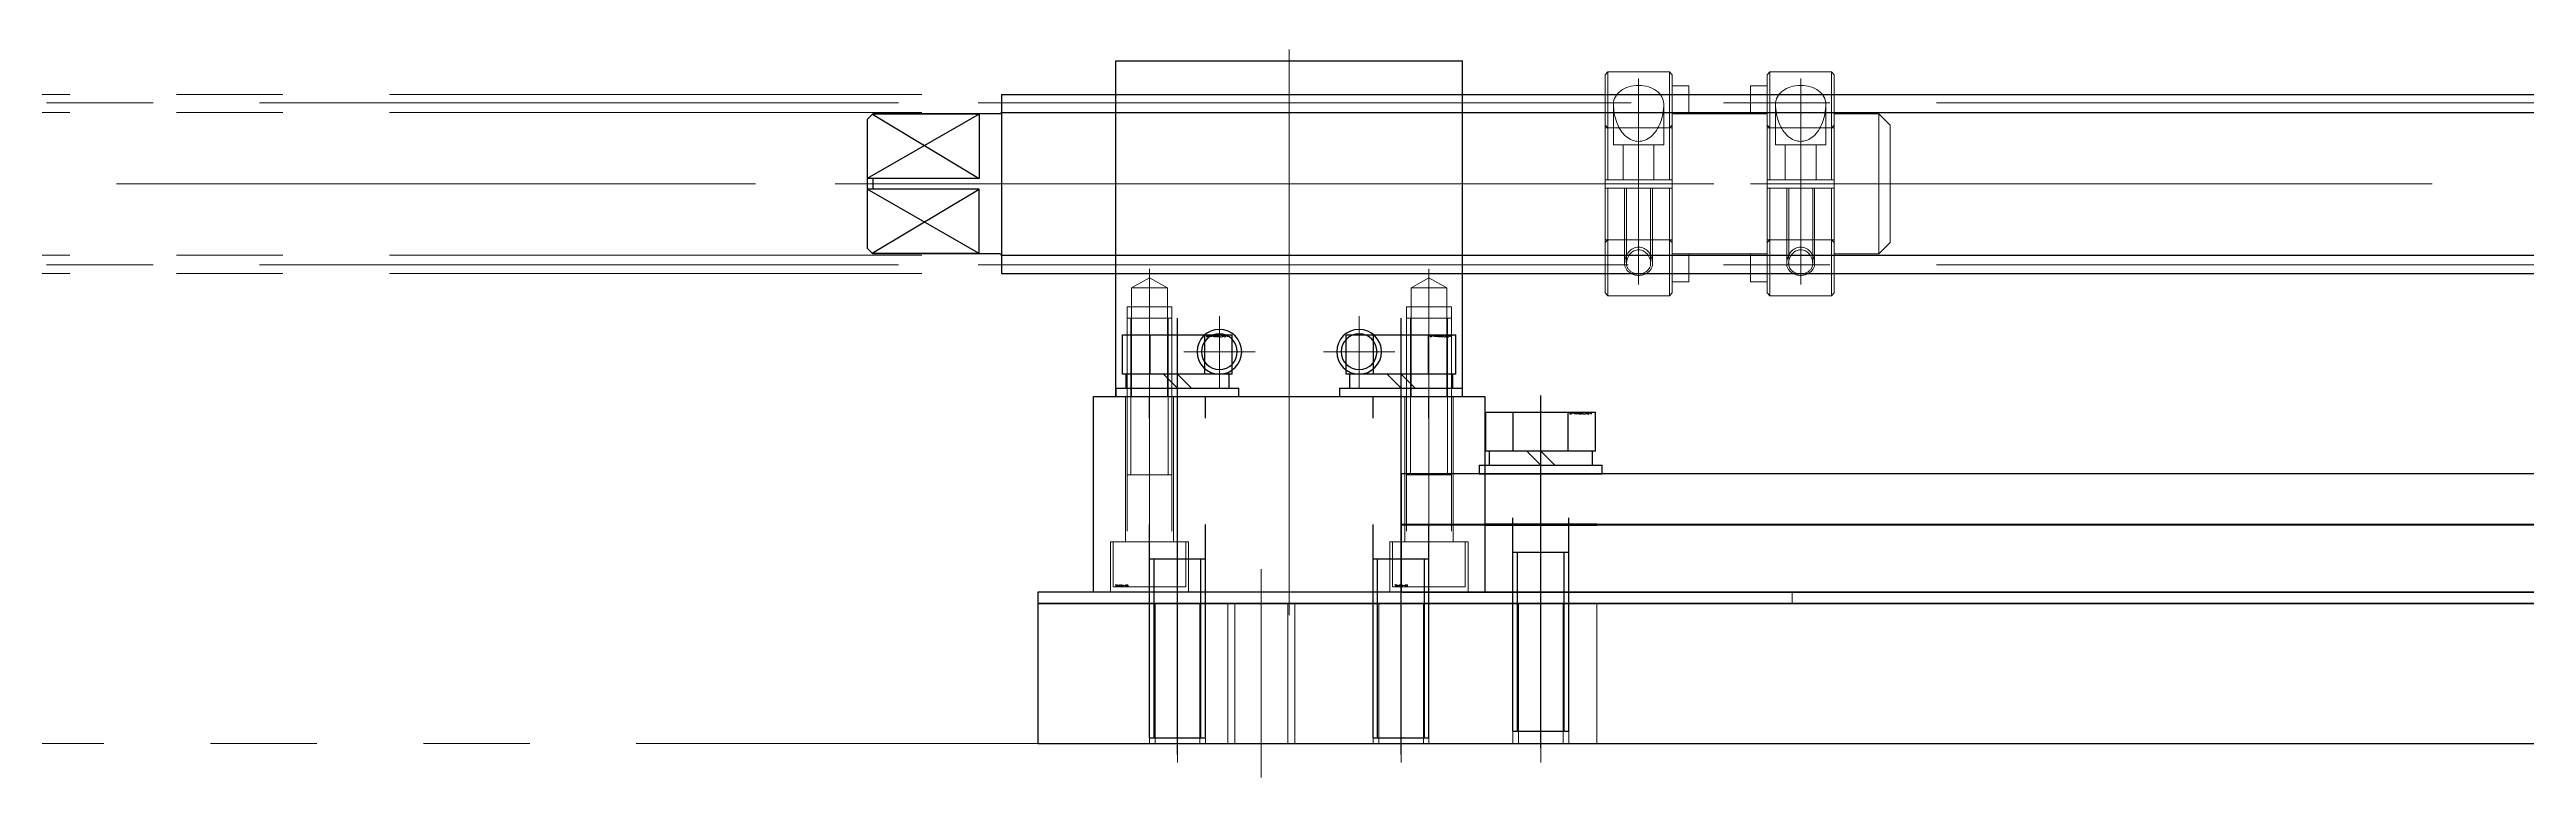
# Model space of a CAD drawing. Header units: millimetres. Extents: x -16130 to 36813, y -8099 to 27484.
# Drawn here: x 15237.6 to 15680.7, y 18700.1 to 18830.2 of the extents above; entities that cross this region are included whole.
import ezdxf

# ---------------------------------------------------------------- set-up
doc = ezdxf.new("R2010")
doc.units = ezdxf.units.MM
doc.header["$LTSCALE"] = 6
for name, pattern in [('CENTER2', [28.575, 19.05, -3.175, 3.175, -3.175]), ('HIDDEN', [9.525, 6.35, -3.175]), ('PHANTOM2', [31.75, 15.875, -3.175, 3.175, -3.175, 3.175, -3.175])]:
    doc.linetypes.add(name, pattern=pattern)
for name, color, linetype, lineweight in [('04_HIDDEN', 2, 'HIDDEN', 13), ('05_CENTER', 4, 'CENTER2', 13), ('06_PHANTOM', 2, 'PHANTOM2', 13)]:
    doc.layers.add(name, color=color, linetype=linetype, lineweight=lineweight)
doc.layers.add('10_DRAFT', color=8, linetype='Continuous', lineweight=0, plot=False)
doc.styles.add('KSS_TXT_L', font='txt.shx', dxfattribs={"height": 3, "bigfont": 'extfont2.shx'})

# ---------------------------------------------------------------- blocks, each defined once
blk = doc.blocks.new('MTSRW32a_1_1_1')
at = {"color": 0}
for p, q in [((85, 16), (493, 16)), ((85, 16), (85, -16)), ((493, 16), (493, -16)), ((62, 12.5), (61, 11.5)), ((81, 12.46), (61, 0.97)), ((61, 11.5), (61, -11.5)), ((61.96, 12.46), (81, 0.97)), ((81, 12.46), (61.96, 12.46)), ((62, 12.5), (62, 12.46)), ((84.7, 12.5), (62, 12.5)), ((81, 12.46), (81, 0.97)), ((85, 12.75), (493, 12.75)), ((505, 10), (493, 10)), ((505, 12.5), (522, 12.5)), ((505, 12.5), (505, -12.5)), ((522, 12.5), (522, -12.5)), ((534, 10), (522, 10)), ((534, 12.5), (534, -12.5)), ((534, 12.5), (542, 12.5)), ((544, 10.5), (542, 12.5)), ((542, 12.5), (542, -12.5)), ((544, 10.5), (544, -10.5)), ((81, 0.97), (61, 0.97)), ((62, 0.97), (62, -0.97)), ((81, -0.97), (61, -0.97)), ((81, -12.46), (61, -0.97)), ((61.87, -12.37), (81, -0.97)), ((81, -12.46), (81, -0.97)), ((62, -12.5), (61, -11.5)), ((81, -12.46), (61.96, -12.46)), ((62, -12.5), (62, -12.46)), ((84.7, -12.5), (62, -12.5)), ((85, -12.75), (493, -12.75)), ((505, -10), (493, -10)), ((505, -12.5), (522, -12.5)), ((534, -10), (522, -10)), ((534, -12.5), (542, -12.5)), ((544, -10.5), (542, -12.5)), ((85, -16), (493, -16))]:
    blk.add_line(p, q, dxfattribs=at)
for centre, start, end in [((84.7, 12.8), 270, 0), ((84.7, -12.8), 0, 90)]:
    blk.add_arc(centre, 0.3, start, end, dxfattribs=at)
at = {"layer": '05_CENTER', "color": 0}
for p, q in [((80.84, 14.5), (497.69, 14.5)), ((55.25, 0), (547.9, 0)), ((80.84, -14.5), (497.16, -14.5))]:
    blk.add_line(p, q, dxfattribs=at)
at = {"layer": '10_DRAFT'}
for p, q in [((139.66, 0), (133.34, 0)), ((136.5, -3.16), (136.5, 3.16)), ((510.66, 0), (504.34, 0))]:
    blk.add_line(p, q, dxfattribs=at)
blk = doc.blocks.new('SCSP20-12c_1_1')
at = {"color": 0}
for p, q in [((-20, -0.5), (-19.5, 0)), ((-0.75, 0), (-19.5, 0)), ((-0.75, 0), (-0.75, -12)), ((19.5, 0), (0.75, 0)), ((0.75, 0), (0.75, -12)), ((20, -0.5), (19.5, 0)), ((-0.75, -0.5), (-20, -0.5)), ((-20, -0.5), (-20, -11.5)), ((20, -0.5), (0.75, -0.5)), ((20, -0.5), (20, -11.5)), ((-0.75, -11.5), (-20, -11.5)), ((-20, -11.5), (-19.5, -12)), ((-0.75, -12), (-19.5, -12)), ((20, -11.5), (0.75, -11.5)), ((19.5, -12), (0.75, -12)), ((20, -11.5), (19.5, -12))]:
    blk.add_line(p, q, dxfattribs=at)
for centre, major_axis, ratio, start_param, end_param in [((-14.28, -6), (0, 2.5), 0.832084, 0, 3.141593), ((-14.28, -6), (0, 2.15), 0.850489, 6.283185, 9.424778), ((-14.28, -6), (-2.98, 0), 0.838869, 7.853982, 10.995574), ((-14.28, -6), (-2.49, 0), 0.865015, 7.853982, 10.995574), ((14.28, -6), (-6.68, 0), 0.673298, 4.712389, 7.853982), ((14.28, -6), (0, 4.5), 0.73708, 3.141593, 6.283185)]:
    blk.add_ellipse(centre, major_axis=major_axis, ratio=ratio, start_param=start_param, end_param=end_param, dxfattribs=at)
at = {"layer": '04_HIDDEN', "color": 0}
for p, q in [((-10.5, 0), (-10, -0.5)), ((10.5, 0), (10, -0.5)), ((-14.28, -3.5), (-0.75, -3.5)), ((-14.28, -3.85), (-0.75, -3.85)), ((-10, -0.5), (-10, -11.5)), ((0.75, -3.25), (7, -3.25)), ((7, -1.5), (14.28, -1.5)), ((7, -1.5), (7, -10.5)), ((10, -0.5), (10, -11.5)), ((-14.28, -8.15), (-0.75, -8.15)), ((-14.28, -8.5), (-0.75, -8.5)), ((0.75, -8.75), (7, -8.75)), ((-10, -11.5), (-10.5, -12)), ((7, -10.5), (14.28, -10.5)), ((10, -11.5), (10.5, -12))]:
    blk.add_line(p, q, dxfattribs=at)
at = {"layer": '05_CENTER', "color": 0}
blk.add_line((-18, -6), (18.84, -6), dxfattribs=at)
at = {"layer": '10_DRAFT'}
blk.add_line((0, 0), (0, -12), dxfattribs=at)
blk = doc.blocks.new('WSJP30-25-2a_1_1')
at = {"color": 0}
for points in [[(-3, 12.5), (0, 12.5), (0, 17.5), (-3, 17.5)], [(-3, -12.5), (0, -12.5), (0, -17.5), (-3, -17.5)]]:
    blk.add_lwpolyline(points, close=True, dxfattribs=at)
at = {"layer": '10_DRAFT'}
blk.add_line((-3, 0), (0, 0), dxfattribs=at)
blk = doc.blocks.new('A$C2B5704F4_1_1')
at = {"color": 4, "xscale": -1, "rotation": 270}
for p in [(-3.5, 0), (25.5, 0)]:
    blk.add_blockref('SCSP20-12c_1_1', p, dxfattribs=at)
at = {"color": 4}
for name, p in [('MTSRW32a_1_1_1', (-508.5, 0)), ('WSJP30-25-2a_1_1', (-0.5, 0))]:
    blk.add_blockref(name, p, dxfattribs=at)
at = {"color": 4, "xscale": -1}
blk.add_blockref('WSJP30-25-2a_1_1', (10.5, 0), dxfattribs=at)
blk = doc.blocks.new('A$C5D5F10EF_1_1_1')
at = {"color": 0}
blk.add_lwpolyline([(-25, 0), (1345, 0), (1345, 12), (-25, 12)], close=True, dxfattribs=at)
at = {"layer": '05_CENTER'}
blk.add_line((0, -5.17), (0, 17.04), dxfattribs=at)
blk = doc.blocks.new('A$C633B6C2D_1_1')
at = {"color": 0}
blk.add_lwpolyline([(-25, 0), (1345, 0), (1345, 9), (-25, 9)], close=True, dxfattribs=at)
at = {"layer": '05_CENTER'}
blk.add_line((0, -5.17), (0, 14.04), dxfattribs=at)
blk = doc.blocks.new('PCIMRS-10-0.2b_1_1')
at = {"color": 0}
blk.add_lwpolyline([(0, -10), (0.2, -10), (0.2, 10), (0, 10)], close=True, dxfattribs=at)
at = {"layer": '05_CENTER', "color": 0}
for p, q in [((0, 5), (0.2, 5)), ((0, -5), (0.2, -5))]:
    blk.add_line(p, q, dxfattribs=at)
at = {"layer": '10_DRAFT'}
blk.add_line((0, 0), (0.2, 0), dxfattribs=at)
blk = doc.blocks.new('A$C7C5040DC_1_1')
at = {"color": 0, "linetype": 'CENTER2'}
blk.add_line((0, -49), (0, 14), dxfattribs=at)
at = {"color": 0}
for p, q in [((-9.81, 11), (9.81, 11)), ((-9.81, 4), (-9.81, 11)), ((-4.91, 4), (-4.91, 11)), ((4.91, 4), (4.91, 11)), ((9.81, 4), (9.81, 11)), ((-11, 1.5), (11, 1.5)), ((-11, 1.5), (-11, 0)), ((-11, 0), (11, 0)), ((9.81, 4), (-9.81, 4)), ((-9.25, 4), (-9.25, 1.5)), ((0, 1.5), (-2.5, 4)), ((0, 4), (2.5, 1.5)), ((9.25, 1.5), (9.25, 4)), ((11, 0), (11, 1.5))]:
    blk.add_line(p, q, dxfattribs=at)
at = {"color": 0, "linetype": 'HIDDEN'}
for p, q in [((-5, -46), (-5, 0)), ((5, -46), (5, 0)), ((-5, -14), (5, -14)), ((-4.19, -46), (-4.19, -14)), ((4.19, -46), (4.19, -14)), ((-5, -46), (5, -46))]:
    blk.add_line(p, q, dxfattribs=at)
at = {"layer": '10_DRAFT', "style": 'KSS_TXT_L'}
blk.add_text('BT-M10x50L,SW,PW', height=0.3, dxfattribs=at).set_placement((5.16, 10.66))
blk = doc.blocks.new('A$C66333C45_1_1')
for name, p in [('A$C7C5040DC_1_1', (0, 21.2)), ('A$C633B6C2D_1_1', (0, 12.2)), ('A$C5D5F10EF_1_1_1', (0, 0))]:
    blk.add_blockref(name, p)
at = {"color": 4, "rotation": 90}
blk.add_blockref('PCIMRS-10-0.2b_1_1', (0, 12), dxfattribs=at)
blk = doc.blocks.new('A$C59FC4813_1_1_1')
at = {"color": 0}
blk.add_lwpolyline([(150, -30), (1610, -30), (1610, -5), (150, -5)], close=True, dxfattribs=at)
at = {"layer": '04_HIDDEN'}
for p, q in [((184, -30), (184, -5)), ((185.25, -30), (185.25, -5)), ((194.75, -30), (194.75, -5)), ((196, -30), (196, -5)), ((235, -5), (235, -30)), ((236, -5), (236, -30)), ((244, -5), (244, -30)), ((245, -5), (245, -30))]:
    blk.add_line(p, q, dxfattribs=at)
at = {"layer": '05_CENTER'}
for p, q in [((190, -36.08), (190, 1.14)), ((240, -1.61), (240, -33.39))]:
    blk.add_line(p, q, dxfattribs=at)
blk = doc.blocks.new('A$C671645B8_1_1')
at = {"color": 0}
blk.add_lwpolyline([(135, 0), (1595, 0), (1595, 2), (135, 2)], close=True, dxfattribs=at)
at = {"layer": '04_HIDDEN'}
blk.add_line((270, 2), (270, 0), dxfattribs=at)
at = {"layer": '05_CENTER', "color": 9}
for p, q in [((160, -2.71), (160, 4.71)), ((175, -2.71), (175, 4.71)), ((200, -2.71), (200, 4.71))]:
    blk.add_line(p, q, dxfattribs=at)
at = {"layer": '05_CENTER'}
blk.add_line((225, 5.39), (225, -3.39), dxfattribs=at)
blk = doc.blocks.new('MTSBNR32a_1_1')
at = {"color": 0}
for p, q in [((-31, 0), (31, 0)), ((-31, 0), (-31, -60)), ((31, 0), (31, -60)), ((-31, -60), (31, -60))]:
    blk.add_line(p, q, dxfattribs=at)
for centre, radius in [((-12.5, -8), 4), ((12.5, -8), 4), ((-12.5, -8), 3.2), ((12.5, -8), 3.2)]:
    blk.add_circle(centre, radius, dxfattribs=at)
at = {"layer": '04_HIDDEN', "color": 0}
for p, q in [((-29, 0), (-29, -16)), ((-28.2, 0), (-28.2, -19.39)), ((-21.8, 0), (-21.8, -19.39)), ((-21, 0), (-21, -16)), ((21, 0), (21, -16)), ((21.8, 0), (21.8, -19.39)), ((28.2, 0), (28.2, -19.39)), ((29, 0), (29, -16)), ((-21, -16), (-29, -16)), ((29, -16), (21, -16)), ((-31, -22), (31, -22)), ((-28.2, -19.39), (-21.8, -19.39)), ((-28.2, -19.39), (-25, -21.23)), ((-21.8, -19.39), (-25, -21.23)), ((21.8, -19.39), (28.2, -19.39)), ((21.8, -19.39), (25, -21.23)), ((28.2, -19.39), (25, -21.23)), ((-31, -25.25), (31, -25.25)), ((-31, -50.75), (31, -50.75)), ((-31, -54), (31, -54))]:
    blk.add_line(p, q, dxfattribs=at)
at = {"layer": '05_CENTER', "color": 0}
for p, q in [((-25, 2.37), (-25, -22.82)), ((0, 0), (0, -62)), ((25, 2.37), (25, -22.82)), ((-12.5, -1.62), (-12.5, -14.38)), ((12.5, -1.62), (12.5, -14.38)), ((-18.88, -8), (-6.12, -8)), ((18.88, -8), (6.12, -8)), ((-31, -23.5), (31, -23.5)), ((-31, -52.5), (31, -52.5))]:
    blk.add_line(p, q, dxfattribs=at)
at = {"layer": '10_DRAFT'}
blk.add_line((-31, -38), (31, -38), dxfattribs=at)
blk = doc.blocks.new('A$C413F7D6B_1_1')
at = {"color": 0, "linetype": 'CENTER2'}
blk.add_line((0, -41.5), (0, 9.5), dxfattribs=at)
at = {"color": 0}
for p, q in [((6.5, 8), (-6.5, 8)), ((-6.5, 8), (-6.5, 0)), ((6.5, 0), (6.5, 8)), ((6.5, 0), (-6.5, 0))]:
    blk.add_line(p, q, dxfattribs=at)
at = {"color": 0, "linetype": 'HIDDEN'}
for p, q in [((-4, -40), (-4, 0)), ((4, -40), (4, 0)), ((-4, -12), (4, -12)), ((-3.32, -40), (-3.32, -12)), ((3.32, -40), (3.32, -12)), ((-4, -40), (4, -40))]:
    blk.add_line(p, q, dxfattribs=at)
at = {"layer": '10_DRAFT', "style": 'KSS_TXT_L'}
blk.add_text('CS-M8x40L', height=0.3, dxfattribs=at).set_placement((3.8, 7.66))
blk = doc.blocks.new('A$C49136612_1_1')
at = {"color": 0}
blk.add_lwpolyline([(-35, 35), (35, 35), (35, 0), (-35, 0)], close=True, dxfattribs=at)
at = {"layer": '04_HIDDEN'}
for p, q in [((-29.3, 35), (-29.3, 9)), ((-20.7, 35), (-20.7, 9)), ((20.7, 35), (20.7, 9)), ((29.3, 35), (29.3, 9)), ((-32, 9), (-18, 9)), ((-32, 9), (-32, 0)), ((-18, 9), (-18, 0)), ((32, 9), (18, 9)), ((18, 9), (18, 0)), ((32, 9), (32, 0))]:
    blk.add_line(p, q, dxfattribs=at)
at = {"layer": '05_CENTER'}
for p, q in [((-20, 41.64), (-20, -6.32)), ((20, 41.64), (20, -6.32)), ((-25, 38.52), (-25, -3.86)), ((0, 38.86), (0, -4.1)), ((25, 38.52), (25, -3.86))]:
    blk.add_line(p, q, dxfattribs=at)
blk = doc.blocks.new('A$C2008461D_1_1')
at = {"color": 0, "linetype": 'CENTER2'}
blk.add_line((0, -64), (0, 14), dxfattribs=at)
at = {"color": 0}
for p, q in [((-9.81, 11), (9.81, 11)), ((-9.81, 4), (-9.81, 11)), ((-4.91, 4), (-4.91, 11)), ((4.91, 4), (4.91, 11)), ((9.81, 4), (9.81, 11)), ((-11, 1.5), (11, 1.5)), ((-11, 1.5), (-11, 0)), ((9.81, 4), (-9.81, 4)), ((-9.25, 4), (-9.25, 1.5)), ((0, 1.5), (-2.5, 4)), ((0, 4), (2.5, 1.5)), ((9.25, 1.5), (9.25, 4)), ((11, 0), (11, 1.5)), ((-11, 0), (11, 0))]:
    blk.add_line(p, q, dxfattribs=at)
at = {"color": 0, "linetype": 'HIDDEN'}
for p, q in [((-5, -61), (-5, 0)), ((5, -61), (5, 0)), ((-5, -29), (5, -29)), ((-4.19, -61), (-4.19, -29)), ((4.19, -61), (4.19, -29)), ((-5, -61), (5, -61))]:
    blk.add_line(p, q, dxfattribs=at)
at = {"layer": '10_DRAFT', "style": 'KSS_TXT_L'}
blk.add_text('BT-M10x65L,SW,PW', height=0.3, dxfattribs=at).set_placement((5.16, 10.66))
blk = doc.blocks.new('A$C50BC2D78_1_1')
at = {"color": 4, "xscale": -1, "rotation": 180}
blk.add_blockref('MTSBNR32a_1_1', (20, 35), dxfattribs=at)
for name, p in [('A$C2008461D_1_1', (0, 35)), ('A$C2008461D_1_1', (40, 35)), ('A$C49136612_1_1', (20, 0))]:
    blk.add_blockref(name, p)
at = {"layer": '04_HIDDEN', "rotation": 180}
for p in [(-5, 9), (45, 9)]:
    blk.add_blockref('A$C413F7D6B_1_1', p, dxfattribs=at)
blk = doc.blocks.new('A$C7D786457_1_1')
at = {"color": 0}
blk.add_lwpolyline([(-40, 0), (60, 0), (60, 25), (-40, 25)], close=True, dxfattribs=at)
at = {"layer": '04_HIDDEN', "color": 9}
for p, q in [((-20, 25), (-20, 0)), ((-19, 25), (-19, 0)), ((-11, 25), (-11, 0)), ((-10, 25), (-10, 0)), ((20, 25), (20, 0)), ((21, 25), (21, 0)), ((29, 25), (29, 0)), ((30, 25), (30, 0))]:
    blk.add_line(p, q, dxfattribs=at)
at = {"layer": '04_HIDDEN'}
for p, q in [((-6, 0), (-6, 25)), ((-4.75, 0), (-4.75, 25)), ((4.75, 0), (4.75, 25)), ((6, 0), (6, 25))]:
    blk.add_line(p, q, dxfattribs=at)
at = {"layer": '05_CENTER'}
blk.add_line((0, -6.08), (0, 31.14), dxfattribs=at)
at = {"layer": '05_CENTER', "color": 9}
for p, q in [((-15, 28.39), (-15, -3.39)), ((25, 28.39), (25, -3.39))]:
    blk.add_line(p, q, dxfattribs=at)

msp = doc.modelspace()

# ---------------------------------------------------------------- linework, layer by layer
at = {"layer": '06_PHANTOM'}
msp.add_line((13056.56285, 18706.22064), (17231.43155, 18706.22064), dxfattribs=at)

# ---------------------------------------------------------------- block references
for name, p in [('A$C50BC2D78_1_1', (15439.38324, 18733.22052)), ('A$C2B5704F4_1_1', (15831.38329, 18806.22052)), ('A$C66333C45_1_1', (15504.38329, 18733.22052)), ('A$C671645B8_1_1', (15279.38329, 18731.22052)), ('A$C59FC4813_1_1_1', (15264.38326, 18736.22052))]:
    msp.add_blockref(name, p)
at = {"layer": '04_HIDDEN'}
msp.add_blockref('A$C7D786457_1_1', (15454.38326, 18706.22052), dxfattribs=at)
at = {"layer": '06_PHANTOM'}
msp.add_blockref('A$C2B5704F4_1_1', (15531.38329, 18806.22052), dxfattribs=at)

doc.saveas('drawing.dxf')
